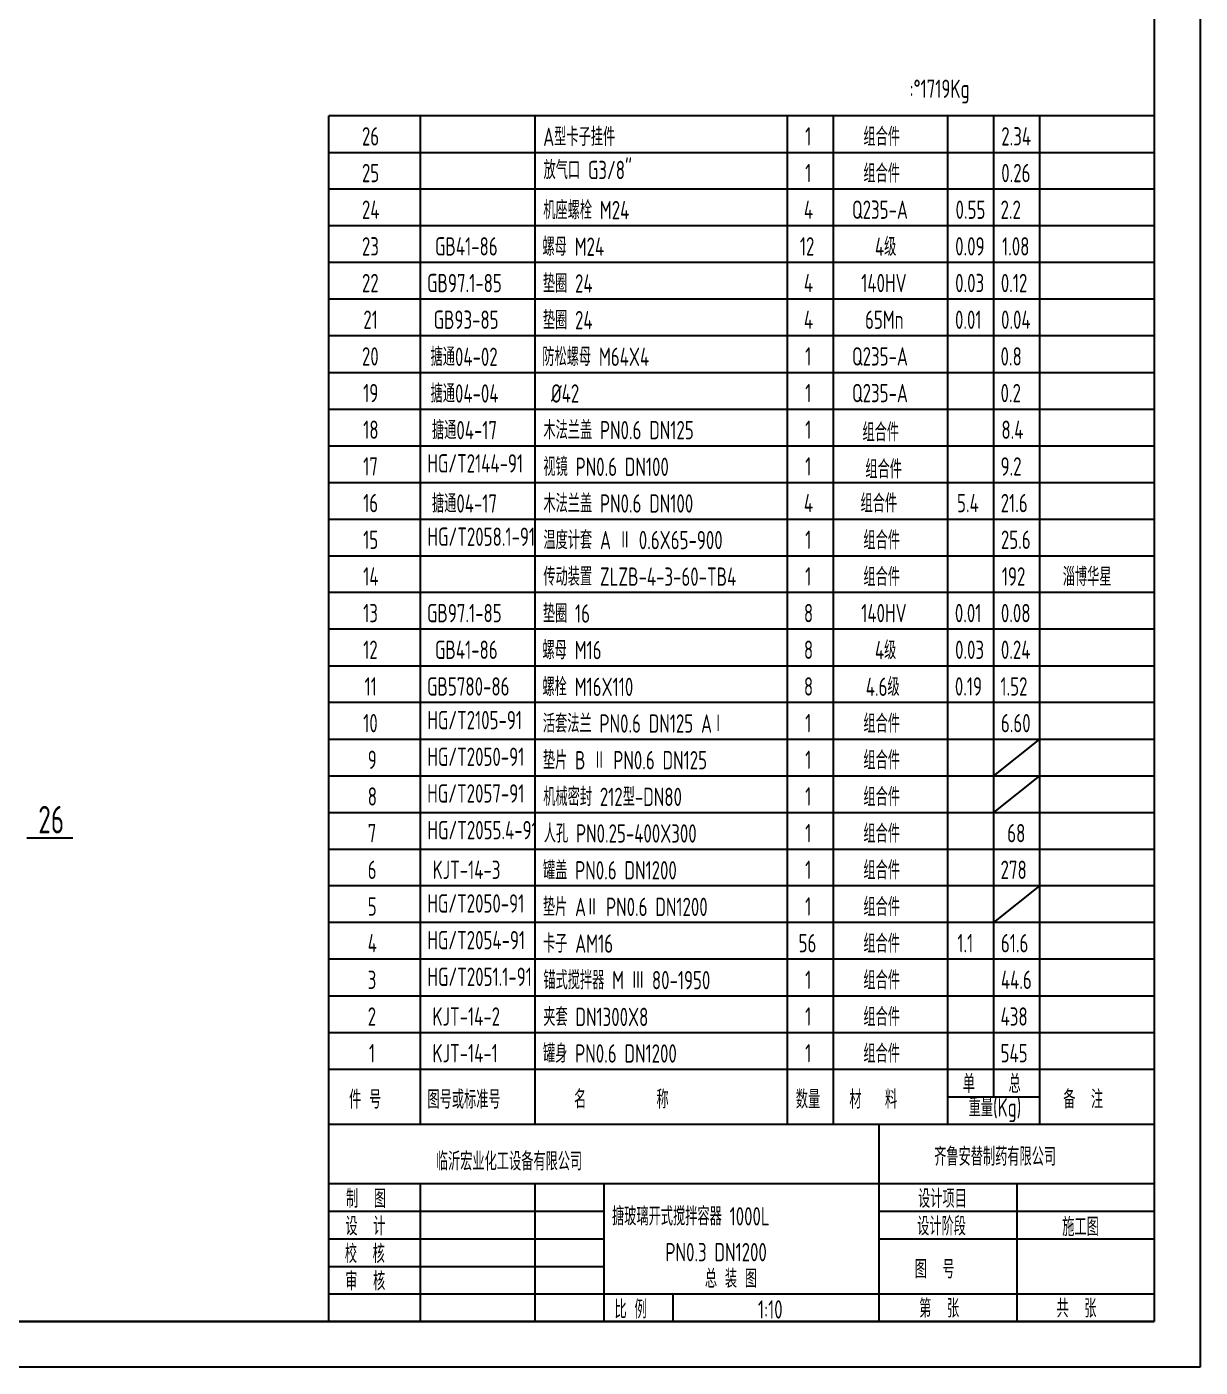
# Model space of a CAD drawing. Extents: x -1085 to 561, y -220 to 621.
# Drawn here: x 305.3 to 561.2, y -220.2 to 72.2 of the extents above; entities that cross this region are included whole.
import ezdxf

# ---------------------------------------------------------------- set-up
doc = ezdxf.new("R2010")
doc.units = 0
doc.layers.get('0').update_dxf_attribs({"color": 8, "linetype": 'CONTINUOUS'})
doc.layers.add('0-EQUIPMENT', color=7, linetype='CONTINUOUS')
doc.styles.add('HZTXT', font='tssdeng.shx', dxfattribs={"width": 0.8, "bigfont": 'tssdchn.shx'})

msp = doc.modelspace()

# ---------------------------------------------------------------- linework, layer by layer
for p, q in [((561.22989, 620.83141), (561.22989, -220.16859)), ((551.22989, 595.83141), (551.22989, -210.16859)), ((551.22989, -210.16859), (-22.77011, -210.16859)), ((191.22989, -210.16859), (371.22989, -210.16859)), ((561.22989, -220.16859), (-32.77011, -220.16859))]:
    msp.add_line(p, q)
at = {"layer": '0-EQUIPMENT'}
for p, q in [((551.22989, 52.83141), (371.22989, 52.83141)), ((371.22989, -210.16859), (371.22989, 52.83141)), ((391.22989, -167.16859), (391.22989, 52.83141)), ((416.22989, -167.16859), (416.22989, 52.83141)), ((471.22989, -167.16859), (471.22989, 52.83141)), ((481.22989, -167.16859), (481.22989, 52.83141)), ((506.22989, -167.16859), (506.22989, 52.83141)), ((516.22989, -161.16859), (516.22989, 52.83141)), ((526.22989, -167.16859), (526.22989, 52.83141)), ((371.22989, 44.83141), (551.22989, 44.83141)), ((551.22989, 36.83141), (371.22989, 36.83141)), ((551.22989, 28.83141), (371.22989, 28.83141)), ((551.22989, 20.83141), (371.22989, 20.83141, 1)), ((551.22989, 12.83141), (371.22989, 12.83141)), ((551.22989, 4.83141), (371.22989, 4.83141, 1)), ((371.22989, -3.16859), (551.22989, -3.16859)), ((371.22989, -11.16859), (551.22989, -11.16859)), ((371.22989, -19.16859), (551.22989, -19.16859)), ((371.22989, -27.16859), (551.22989, -27.16859)), ((371.22989, -35.16859), (551.22989, -35.16859)), ((371.22989, -43.16859), (551.22989, -43.16859)), ((551.22989, -51.16859), (371.22989, -51.16859)), ((551.22989, -59.16859), (371.22989, -59.16859)), ((371.22989, -67.16859), (551.22989, -67.16859)), ((551.22989, -75.16859), (371.22989, -75.16859)), ((371.22989, -83.16859), (551.22989, -83.16859, 1)), ((516.22989, -91.16859), (526.22989, -83.16859, 1)), ((371.22989, -91.16859), (551.22989, -91.16859)), ((516.22989, -99.16859), (526.22989, -91.16859, 1)), ((371.22989, -99.16859), (551.22989, -99.16859)), ((305.34417, -104.71716), (315.34417, -104.71716)), ((371.22989, -107.16859), (551.22989, -107.16859)), ((551.22989, -115.16859), (371.22989, -115.16859)), ((516.22989, -123.16859), (526.22989, -115.16859, 1)), ((551.22989, -123.16859), (371.22989, -123.16859)), ((551.22989, -131.16859), (371.22989, -131.16859)), ((371.22989, -139.16859), (551.22989, -139.16859)), ((371.22989, -147.16859), (551.22989, -147.16859, 1)), ((371.22989, -155.16859), (551.22989, -155.16859)), ((506.22989, -161.16859), (526.22989, -161.16859, 1)), ((371.22989, -167.16859), (551.22989, -167.16859, 1)), ((491.22989, -210.16859), (491.22989, -167.16859)), ((551.22989, -180.16859), (371.22989, -180.16859, 1)), ((391.22989, -210.16859), (391.22989, -180.16859, 1)), ((416.22989, -210.16859), (416.22989, -180.16859)), ((431.22989, -210.16859), (431.22989, -180.16859)), ((521.22989, -180.16859), (521.22989, -210.16859, 1)), ((371.22989, -186.16859), (431.22989, -186.16859)), ((491.22989, -186.16859), (551.22989, -186.16859)), ((371.22989, -192.16859), (431.22989, -192.16859)), ((491.22989, -192.16859), (551.22989, -192.16859, 1)), ((371.22989, -198.16859), (431.22989, -198.16859)), ((371.22989, -204.16859), (551.22989, -204.16859)), ((446.22989, -204.16859), (446.22989, -210.16859, 1)), ((371.22989, -210.16859), (551.22989, -210.16859))]:
    msp.add_line(p, q, dxfattribs=at)

# ---------------------------------------------------------------- texts
at = {"layer": '0-EQUIPMENT', "style": 'HZTXT', "width": 0.7}
for s, height, p in [(':%%D1719Kg', 4, (497.85572, 56.71642)), ('26', 4, (378.4261, 46.32891)), ('A型卡子挂件', 4, (417.95564, 46.24204)), ('1', 4, (475.08076, 46.32891)), ('组合件', 4, (487.79476, 46.24204)), ('2.34', 4, (517.84831, 46.32891)), ('25', 4, (378.4261, 38.32891)), ('放气口 G3/8"', 4, (418.03243, 38.99181)), ('1', 4, (475.08076, 38.32891)), ('组合件', 4, (487.79476, 38.24204)), ('0.26', 4, (517.84831, 38.32891)), ('24', 4, (378.4261, 30.32891)), ('机座螺栓 M24', 4, (417.96543, 30.24204)), ('4', 4, (474.8065, 30.32891)), ('Q235-A', 4, (485.29328, 30.32891)), ('0.55', 4, (507.88051, 30.32891)), ('2.2', 4, (517.69723, 30.32891)), ('23', 4, (378.4261, 22.32891)), ('GB41-86', 4, (394.36712, 22.32891)), ('螺母 M24', 4, (417.78912, 22.26157)), ('12', 4, (473.93162, 22.32891)), ('4级', 4, (490.29644, 22.24641)), ('0.09', 4, (507.79811, 22.32891)), ('1.08', 4, (518.02209, 22.32891)), ('22', 4, (378.4261, 14.32891)), ('GB97.1-85', 4, (392.64155, 14.32891)), ('垫圈 24', 4, (417.87728, 14.24204)), ('4', 4, (474.8065, 14.32891)), ('140HV', 4, (487.31646, 14.32891)), ('0.03', 4, (507.79811, 14.32891)), ('0.12', 4, (517.75945, 14.32891)), ('21', 4, (378.73372, 6.32891)), ('GB93-85', 4, (394.05858, 6.32891)), ('垫圈 24', 4, (417.87728, 6.24204)), ('4', 4, (474.8065, 6.32891)), ('65Mn', 4, (488.13976, 6.32891)), ('0.01', 4, (507.75945, 6.32891)), ('0.04', 4, (517.79811, 6.32891)), ('20', 4, (378.4261, -1.67109)), ('搪通04-02', 4, (393.39473, -1.75796)), ('防松螺母 M64X4', 4, (417.75974, -1.75796)), ('1', 4, (475.08076, -1.67109)), ('Q235-A', 4, (485.29328, -1.67109)), ('0.8', 4, (517.69723, -1.67109)), ('19', 4, (378.69954, -9.67109)), ('搪通04-04', 4, (393.39473, -9.75796)), (' %%C42', 4, (417.96543, -9.75796)), ('1', 4, (475.08076, -9.67109)), ('Q235-A', 4, (485.29328, -9.67109)), ('0.2', 4, (517.69723, -9.67109)), ('18', 4, (378.69954, -17.67109)), ('搪通04-17', 4, (393.70235, -17.75796)), ('木法兰盖 PN0.6 DN125', 4, (417.99482, -17.75796)), ('1', 4, (475.08076, -17.67109)), ('组合件', 4, (487.58276, -18.22796)), ('8.4', 4, (517.87922, -17.67109)), ('17', 4, (378.69954, -25.67109)), ('HG/T2144-91', 4, (392.67324, -25.00819)), ('视镜 PN0.6 DN100', 4, (417.99482, -25.75796)), ('1', 4, (475.08076, -25.67109)), ('组合件', 4, (488.21876, -26.28296)), ('9.2', 4, (517.69723, -25.67109)), ('16', 4, (378.69954, -33.67109)), ('搪通04-17', 4, (393.70235, -33.75796)), ('木法兰盖 PN0.6 DN100', 4, (417.99482, -33.75796)), ('4', 4, (474.8065, -33.67109)), ('组合件', 4, (487.15876, -33.70296)), ('5.4', 4, (508.20677, -33.67109)), ('21.6', 4, (517.72655, -33.67109)), ('15', 4, (378.69954, -41.67109)), ('HG/T2058.1-91', 4, (392.71376, -41.00819)), ('温度计套 A Ⅱ 0.6X65-900', 4, (418.00244, -41.73843)), ('1', 4, (475.08076, -41.67109)), ('组合件', 4, (487.79476, -41.75796)), ('25.6', 4, (517.77099, -41.67109)), ('14', 4, (378.69954, -49.67109)), ('传动装置 ZLZB-4-3-60-TB4', 4, (417.98759, -49.7189)), ('1', 4, (475.08076, -49.67109)), ('组合件', 4, (487.79476, -49.75796)), ('192', 4, (517.97118, -49.67109)), ('淄博华星', 4, (531.2532, -49.73843)), ('13', 4, (378.69954, -57.67109)), ('GB97.1-85', 4, (392.61619, -57.67109)), ('垫圈 16', 4, (417.87728, -57.75796)), ('8', 4, (474.8065, -57.67109)), ('140HV', 4, (487.31646, -57.67109)), ('0.01', 4, (507.73455, -57.67109)), ('0.08', 4, (517.77099, -57.67109)), ('螺母 M16', 4, (417.78912, -65.73843)), ('4级', 4, (490.29644, -65.75359)), ('12', 4, (378.69954, -65.67109)), ('GB41-86', 4, (394.36712, -65.67109)), ('8', 4, (474.8065, -65.67109)), ('0.03', 4, (507.77099, -65.67109)), ('0.24', 4, (517.77099, -65.67109)), ('11', 4, (379.00715, -73.67109)), ('GB5780-86', 4, (392.63316, -73.67109)), ('螺栓 M16X110', 4, (417.78912, -73.75796)), ('8', 4, (474.8065, -73.67109)), ('4.6级', 4, (488.30701, -73.75359)), ('0.19', 4, (507.73455, -73.67109)), ('1.52', 4, (517.66777, -73.67109)), ('10', 4, (378.69954, -81.67109)), ('HG/T2105-91', 4, (392.67172, -81.00819)), ('活套法兰 PN0.6 DN125 AⅠ', 4, (417.88297, -81.75796)), ('1', 4, (475.08076, -81.67109)), ('组合件', 4, (487.79476, -81.75796)), ('6.60', 4, (517.77099, -81.67109)), ('9', 4, (379.69128, -89.67109)), ('HG/T2050-91', 4, (392.68021, -89.00819)), ('垫片 B Ⅱ PN0.6 DN125', 4, (417.87851, -89.75796)), ('1', 4, (475.08076, -89.67109)), ('1', 4, (475.08076, -89.67109)), ('组合件', 4, (487.79476, -89.75796)), ('组合件', 4, (487.79476, -89.75796)), ('HG/T2057-91', 4, (392.66132, -97.00819)), ('机械密封 212型-DN80', 4, (417.96543, -97.75796)), ('组合件', 4, (487.79476, -97.75796)), ('8', 4, (379.69128, -97.67109)), ('1', 4, (475.08076, -97.67109)), ('26', 6, (307.84417, -103.71716)), ('7', 4, (379.69128, -105.67109)), ('HG/T2055.4-91', 4, (392.70489, -105.00819)), ('人孔 PN0.25-400X300', 4, (418.08918, -105.73843)), ('1', 4, (475.08076, -105.67109)), ('组合件', 4, (487.79476, -105.75796)), ('68', 4, (519.15382, -105.67109)), ('6', 4, (379.69128, -113.67109)), ('KJT-14-3', 4, (393.83791, -113.67109)), ('罐盖 PN0.6 DN1200', 4, (417.90666, -113.7775)), ('1', 4, (475.08076, -113.67109)), ('组合件', 4, (487.79476, -113.75796)), ('278', 4, (517.69839, -113.67109)), ('5', 4, (379.69128, -121.67109)), ('HG/T2050-91', 4, (392.67487, -121.00819)), ('垫片 AⅡ PN0.6 DN1200', 4, (417.87728, -121.75796)), ('1', 4, (475.08076, -121.67109)), ('组合件', 4, (487.79476, -121.75796)), ('4', 4, (379.69128, -129.67109)), ('HG/T2054-91', 4, (392.67362, -129.00819)), ('卡子 AM16', 4, (417.90666, -129.75796)), ('56', 4, (473.65737, -129.67109)), ('组合件', 4, (487.79476, -129.75796)), ('1.1', 4, (508.28003, -129.67109)), ('61.6', 4, (517.77057, -129.67109)), ('3', 4, (379.69128, -137.67109)), ('HG/T2051.1-91', 4, (392.70205, -137.00819)), ('锚式搅拌器 M Ⅲ 80-1950', 4, (417.99482, -137.73843)), ('1', 4, (475.08076, -137.67109)), ('组合件', 4, (487.79476, -137.75796)), ('44.6', 4, (517.76911, -137.67109)), ('2', 4, (379.69128, -145.67109)), ('KJT-14-2', 4, (393.81354, -145.67109)), ('夹套 DN1300X8', 4, (417.96543, -145.75796)), ('1', 4, (475.08076, -145.67109)), ('组合件', 4, (487.79476, -145.75796)), ('438', 4, (517.70391, -145.67109)), ('1', 4, (379.96472, -153.67109)), ('KJT-14-1', 4, (393.81802, -153.67109)), ('罐身 PN0.6 DN1200', 4, (417.90666, -153.73843)), ('1', 4, (475.08076, -153.67109)), ('组合件', 4, (487.79476, -153.75796)), ('545', 4, (517.70391, -153.67109)), ('单', 4, (509.45489, -160.34426)), ('总', 4, (519.44249, -160.34426)), ('件 号', 4, (375.62429, -163.75796)), ('图号或标准号', 4, (392.71349, -163.7775)), ('名         称', 4, (424.69231, -163.73843)), ('数量', 4, (473.04798, -163.73843)), ('材   料', 4, (484.72967, -163.75796)), ('备  注', 4, (531.36106, -163.73843)), ('重量(Kg)', 4, (510.73115, -165.49476)), ('齐鲁安替制药有限公司', 4, (503.21199, -176.23843)), ('临沂宏业化工设备有限公司', 4, (394.53946, -177.26637)), ('制  图', 4, (374.9576, -185.41383)), ('设计项目', 4, (499.70147, -185.41383)), ('设  计', 4, (374.81788, -191.41383)), ('搪玻璃开式搅拌容器 1000L', 4, (432.96485, -189.2524)), ('设计阶段', 4, (499.51094, -191.41383)), ('施工图', 4, (531.14563, -191.56867)), ('校  核', 4, (374.69913, -197.45064)), ('PN0.3 DN1200', 4, (444.61189, -197.07659)), ('总 装 图', 4, (453.21789, -202.85459)), ('图  号', 4, (498.9636, -200.79703)), ('审  核', 4, (374.79248, -203.41383)), ('比 例', 4, (433.50188, -209.56253)), ('1:10', 4, (464.79574, -209.57099)), ('第  张', 4, (499.9518, -209.34426)), ('共  张', 4, (529.90787, -209.34486))]:
    msp.add_text(s, height=height, dxfattribs=at).set_placement(p)

doc.saveas('drawing.dxf')
